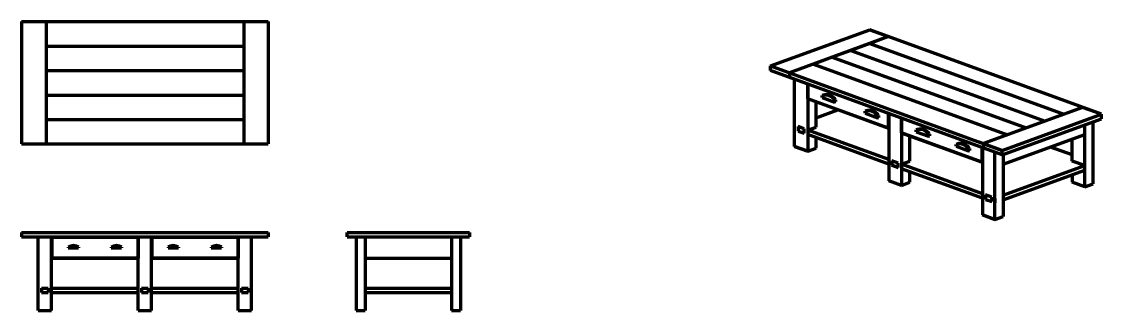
# Model space of a CAD drawing. Header units: inches. Extents: x 13 to 702, y 9 to 351.
# Drawn here: x 458.6 to 701.7, y 9.1 to 74 of the extents above; entities that cross this region are included whole.
import ezdxf

# ---------------------------------------------------------------- set-up
doc = ezdxf.new("R2010")
doc.units = ezdxf.units.IN
doc.header["$MEASUREMENT"] = 0
doc.layers.get('0').update_dxf_attribs({"lineweight": 70, "true_color": 0xc2ced6})

msp = doc.modelspace()

# ---------------------------------------------------------------- linework, layer by layer
for p, q in [((458.64733, 73.96001), (458.64733, 46.46001)), ((458.64733, 73.96001), (514.14733, 73.96001)), ((464.14733, 73.96001), (464.14733, 46.46001)), ((508.64733, 73.96001), (508.64733, 46.46001)), ((514.14733, 73.96001), (514.14733, 46.46001)), ((627.25787, 63.99922), (649.57557, 72.1222)), ((653.80418, 70.58311), (631.48648, 62.46013)), ((701.72851, 53.14008), (649.57557, 72.1222)), ((649.57557, 72.1222), (653.80418, 70.58311)), ((653.80418, 70.58311), (649.57557, 69.04402)), ((464.14733, 68.46001), (508.64733, 68.46001)), ((649.57557, 69.04402), (645.34695, 67.50493)), ((649.57557, 69.04402), (693.27127, 53.14008)), ((641.11833, 65.96584), (636.88972, 64.42675)), ((645.34695, 67.50493), (641.11833, 65.96584)), ((641.11833, 65.96584), (684.81404, 50.0619)), ((645.34695, 67.50493), (689.04266, 51.60099)), ((627.25787, 62.99922), (627.25787, 63.99922)), ((627.25787, 63.99922), (679.41081, 45.0171)), ((636.88972, 64.42675), (680.58542, 48.52281)), ((464.14733, 62.96001), (508.64733, 62.96001)), ((679.41081, 44.0171), (627.25787, 62.99922)), ((675.88696, 45.29968), (630.78171, 61.71664)), ((631.48648, 62.46013), (631.48648, 61.46013)), ((632.6611, 45.90068), (632.6611, 61.0326)), ((635.61552, 59.95728), (635.61552, 44.82536)), ((635.67425, 56.61649), (635.67425, 59.93591)), ((464.14733, 57.46001), (508.64733, 57.46001)), ((653.87186, 49.9306), (635.61552, 56.57536)), ((653.81313, 50.01448), (635.67425, 56.61649)), ((639.08427, 57.41297), (638.85811, 57.33065)), ((638.85811, 56.90408), (638.85811, 57.33065)), ((638.85811, 56.90408), (641.64329, 55.89036)), ((641.64329, 56.31693), (641.86945, 56.39924)), ((641.64329, 55.89036), (641.64329, 56.31693)), ((641.64329, 55.89036), (641.86945, 55.97267)), ((641.86945, 56.39924), (641.86945, 55.97267)), ((637.49491, 50.2594), (637.49491, 55.89132)), ((637.49491, 52.31152), (642.41262, 54.10142)), ((648.78245, 53.88312), (648.55629, 53.8008)), ((648.55629, 53.37423), (648.55629, 53.8008)), ((697.49989, 54.67917), (675.18219, 46.55619)), ((701.72851, 53.14008), (697.49989, 54.67917)), ((464.14733, 51.96001), (508.64733, 51.96001)), ((648.55629, 53.37423), (651.34147, 52.36051)), ((651.34147, 52.78708), (651.56763, 52.8694)), ((651.34147, 52.36051), (651.34147, 52.78708)), ((651.34147, 52.36051), (651.56763, 52.44283)), ((651.56763, 52.8694), (651.56763, 52.44283)), ((653.81313, 50.01448), (653.81313, 53.3339)), ((653.87186, 53.31252), (653.87186, 38.1806)), ((656.69093, 52.28646), (656.69093, 37.15454)), ((656.74966, 48.94566), (656.74966, 52.26508)), ((679.41081, 45.0171), (701.72851, 53.14008)), ((679.41081, 44.0171), (701.72851, 52.14008)), ((699.84912, 51.45604), (701.72851, 52.14008)), ((699.84912, 37.52119), (699.84912, 51.45604)), ((701.72851, 52.14008), (701.72851, 53.14008)), ((634.84308, 49.85651), (633.43354, 50.36954)), ((633.43354, 50.36954), (633.43354, 49.36954)), ((633.43354, 49.36954), (634.84308, 48.85651)), ((634.84308, 48.85651), (634.84308, 49.85651)), ((635.61552, 49.57536), (637.49491, 50.2594)), ((653.87186, 42.9306), (635.61552, 49.57536)), ((653.87186, 49.9306), (653.81313, 49.95198)), ((674.88854, 42.34365), (656.69093, 48.96704)), ((674.94727, 42.25978), (656.69093, 48.90454)), ((660.28183, 49.69769), (660.05567, 49.61537)), ((660.05567, 49.1888), (660.05567, 49.61537)), ((660.05567, 49.1888), (662.84085, 48.17508)), ((662.84085, 48.60165), (663.06701, 48.68396)), ((663.06701, 48.68396), (663.06701, 48.25739)), ((697.96974, 36.83715), (697.96974, 50.772)), ((458.64733, 46.46001), (514.14733, 46.46001)), ((653.87186, 41.9306), (635.61552, 48.57536)), ((637.49491, 45.5094), (637.49491, 47.89132)), ((658.57032, 42.58858), (658.57032, 48.2205)), ((662.84085, 48.17508), (662.84085, 48.60165)), ((662.84085, 48.17508), (663.06701, 48.25739)), ((669.23904, 46.43753), (669.01288, 46.35521)), ((669.01288, 45.92864), (669.01288, 46.35521)), ((679.41081, 45.0171), (674.2425, 46.89821)), ((675.18219, 46.55619), (675.18219, 45.55619)), ((679.64573, 41.91776), (697.96974, 48.58715)), ((695.15066, 42.61321), (695.15066, 47.56109)), ((632.6611, 45.90068), (635.61552, 44.82536)), ((635.61552, 44.82536), (632.6611, 45.90068)), ((635.61552, 44.82536), (637.49491, 45.5094)), ((669.01288, 45.92864), (671.79806, 44.91492)), ((671.79806, 45.34149), (672.02422, 45.4238)), ((671.79806, 44.91492), (671.79806, 45.34149)), ((671.79806, 44.91492), (672.02422, 44.99724)), ((672.02422, 45.4238), (672.02422, 44.99724)), ((674.88854, 42.34365), (674.88854, 45.66307)), ((674.94727, 45.6417), (674.94727, 30.50978)), ((674.94727, 45.6417), (674.94727, 42.25978)), ((677.76635, 29.48372), (677.76635, 44.61564)), ((679.41081, 44.0171), (679.41081, 45.0171)), ((679.64573, 44.10261), (679.64573, 30.16776)), ((695.15066, 43.98129), (690.23295, 45.77119)), ((655.98616, 42.16106), (654.57663, 42.67409)), ((654.57663, 42.67409), (654.57663, 41.67409)), ((655.98616, 42.16106), (654.57663, 42.67409)), ((654.57663, 41.67409), (655.98616, 41.16106)), ((655.98616, 41.16106), (654.57663, 41.67409)), ((655.98616, 41.16106), (655.98616, 42.16106)), ((656.69093, 41.90454), (658.57032, 42.58858)), ((674.94727, 35.25978), (656.69093, 41.90454)), ((679.64573, 34.91776), (697.96974, 41.58715)), ((697.96974, 41.58715), (695.15066, 42.61321)), ((674.94727, 34.25978), (656.69093, 40.90454)), ((658.57032, 37.83858), (658.57032, 40.2205)), ((679.64573, 33.91776), (697.96974, 40.58715)), ((695.15066, 39.56109), (695.15066, 37.86321)), ((656.69093, 37.15454), (653.87186, 38.1806)), ((656.69093, 37.15454), (658.57032, 37.83858)), ((697.96974, 36.83715), (695.15066, 37.86321)), ((697.96974, 36.83715), (699.84912, 37.52119)), ((677.06158, 34.49023), (675.65204, 35.00326)), ((675.65204, 35.00326), (675.65204, 34.00326)), ((677.06158, 33.49023), (677.06158, 34.49023)), ((677.76635, 29.48372), (677.76635, 34.23372)), ((677.76635, 34.23372), (677.76635, 33.23372)), ((675.65204, 34.00326), (677.06158, 33.49023)), ((674.94727, 30.50978), (677.76635, 29.48372)), ((677.76635, 29.48372), (674.94727, 30.50978)), ((677.76635, 29.48372), (679.64573, 30.16776)), ((458.64733, 26.55117), (514.14733, 26.55117)), ((458.64733, 26.55117), (458.64733, 25.55117)), ((458.64733, 25.55117), (514.14733, 25.55117)), ((462.39733, 9.05117), (462.39733, 25.55117)), ((462.39733, 25.55117), (465.39733, 25.55117)), ((465.39733, 9.05117), (465.39733, 25.55117)), ((465.39733, 25.55117), (484.89733, 25.55117)), ((465.39733, 25.55117), (465.39733, 25.05117)), ((465.39733, 25.05117), (465.39733, 21.30117)), ((465.45983, 25.48867), (484.83483, 25.48867)), ((465.45983, 25.48867), (465.45983, 20.86367)), ((465.45983, 25.48867), (475.14733, 25.48867)), ((475.14733, 25.48867), (484.83483, 25.48867)), ((484.83483, 25.48867), (484.83483, 20.86367)), ((484.89733, 9.05117), (484.89733, 25.55117)), ((484.89733, 25.55117), (487.89733, 25.55117)), ((484.89733, 25.55117), (484.89733, 25.05117)), ((484.89733, 25.05117), (484.89733, 21.30117)), ((487.89733, 9.05117), (487.89733, 25.55117)), ((487.89733, 25.55117), (507.39733, 25.55117)), ((487.89733, 25.55117), (487.89733, 25.05117)), ((487.89733, 25.05117), (487.89733, 21.30117)), ((487.95983, 25.48867), (507.33483, 25.48867)), ((487.95983, 25.48867), (487.95983, 20.86367)), ((507.33483, 25.48867), (507.33483, 20.86367)), ((507.39733, 9.05117), (507.39733, 25.55117)), ((507.39733, 25.55117), (510.39733, 25.55117)), ((507.39733, 25.55117), (507.39733, 25.05117)), ((507.39733, 25.05117), (507.39733, 21.30117)), ((510.39733, 9.05117), (510.39733, 25.55117)), ((514.14733, 26.55117), (514.14733, 25.55117)), ((531.95514, 25.55117), (531.95514, 26.55117)), ((531.95514, 26.55117), (559.45514, 26.55117)), ((531.95514, 25.55117), (559.45514, 25.55117)), ((533.95514, 25.55117), (533.95514, 9.05117)), ((533.95514, 25.55117), (535.95514, 25.55117)), ((535.95514, 25.55117), (535.95514, 9.05117)), ((535.95514, 25.55117), (555.45514, 25.55117)), ((555.45514, 25.55117), (555.45514, 9.05117)), ((555.45514, 25.55117), (557.45514, 25.55117)), ((557.45514, 25.55117), (557.45514, 9.05117)), ((559.45514, 26.55117), (559.45514, 25.55117)), ((469.14435, 23.2508), (469.14435, 23.10153)), ((469.14435, 23.10153), (471.46282, 23.10153)), ((471.46282, 23.2508), (471.46282, 23.10153)), ((478.83185, 23.2508), (478.83185, 23.10153)), ((478.83185, 23.10153), (481.15032, 23.10153)), ((481.15032, 23.2508), (481.15032, 23.10153)), ((491.64435, 23.2508), (491.64435, 23.10153)), ((491.64435, 23.10153), (493.96282, 23.10153)), ((493.96282, 23.2508), (493.96282, 23.10153)), ((501.33185, 23.2508), (501.33185, 23.10153)), ((501.33185, 23.10153), (503.65032, 23.10153)), ((503.65032, 23.2508), (503.65032, 23.10153)), ((465.39733, 21.30117), (465.39733, 20.80117)), ((465.39733, 20.80117), (484.89733, 20.80117)), ((465.45983, 20.86367), (484.83483, 20.86367)), ((484.89733, 21.30117), (484.89733, 20.80117)), ((487.89733, 21.30117), (487.89733, 20.80117)), ((487.89733, 20.86367), (507.39733, 20.86367)), ((487.89733, 20.80117), (507.39733, 20.80117)), ((487.95983, 20.86367), (507.33483, 20.86367)), ((507.39733, 21.30117), (507.39733, 20.80117)), ((535.95514, 20.80117), (555.45514, 20.80117)), ((463.14733, 14.05117), (464.64733, 14.05117)), ((463.14733, 14.05117), (464.64733, 14.05117)), ((463.14733, 14.05117), (463.14733, 13.05117)), ((463.14733, 13.05117), (464.64733, 13.05117)), ((464.64733, 14.05117), (464.64733, 13.05117)), ((465.39733, 14.05117), (484.89733, 14.05117)), ((465.39733, 13.05117), (484.89733, 13.05117)), ((485.64733, 14.05117), (485.64733, 13.05117)), ((485.64733, 14.05117), (487.14733, 14.05117)), ((485.64733, 13.05117), (487.14733, 13.05117)), ((487.14733, 14.05117), (487.14733, 13.05117)), ((487.89733, 14.05117), (507.39733, 14.05117)), ((487.89733, 13.05117), (507.39733, 13.05117)), ((508.14733, 14.05117), (508.14733, 13.05117)), ((508.14733, 14.05117), (509.64733, 14.05117)), ((508.14733, 13.05117), (509.64733, 13.05117)), ((509.64733, 14.05117), (509.64733, 13.05117)), ((535.95514, 14.05117), (555.45514, 14.05117)), ((535.95514, 13.80117), (535.95514, 12.80117)), ((535.95514, 13.05117), (555.45514, 13.05117)), ((462.39733, 9.05117), (465.39733, 9.05117)), ((484.89733, 9.05117), (487.89733, 9.05117)), ((507.39733, 9.05117), (510.39733, 9.05117)), ((533.95514, 9.05117), (535.95514, 9.05117)), ((555.45514, 9.05117), (557.45514, 9.05117))]:
    msp.add_line(p, q)
for centre, radius, start, end in [((639.62354, 55.1007), 2.35767, 31.0551285, 108.9448715), ((639.8497, 55.18301), 2.35767, 31.0551285, 108.9448715), ((649.32172, 51.57085), 2.35767, 31.0551285, 108.9448715), ((649.54788, 51.65316), 2.35767, 31.0551285, 108.9448715), ((660.82111, 47.38542), 2.35767, 31.0551285, 108.9448715), ((661.04727, 47.46773), 2.35767, 31.0551285, 108.9448715), ((669.77832, 44.12526), 2.35767, 31.0551285, 108.9448715), ((670.00448, 44.20757), 2.35767, 31.0551285, 108.9448715), ((470.30358, 21.49524), 2.10377, 56.5624237, 123.4375763), ((479.99108, 21.49524), 2.10377, 56.5624237, 123.4375763), ((492.80358, 21.49524), 2.10377, 56.5624237, 123.4375763), ((502.49108, 21.49524), 2.10377, 56.5624237, 123.4375763)]:
    msp.add_arc(centre, radius, start, end)

doc.saveas('drawing.dxf')
